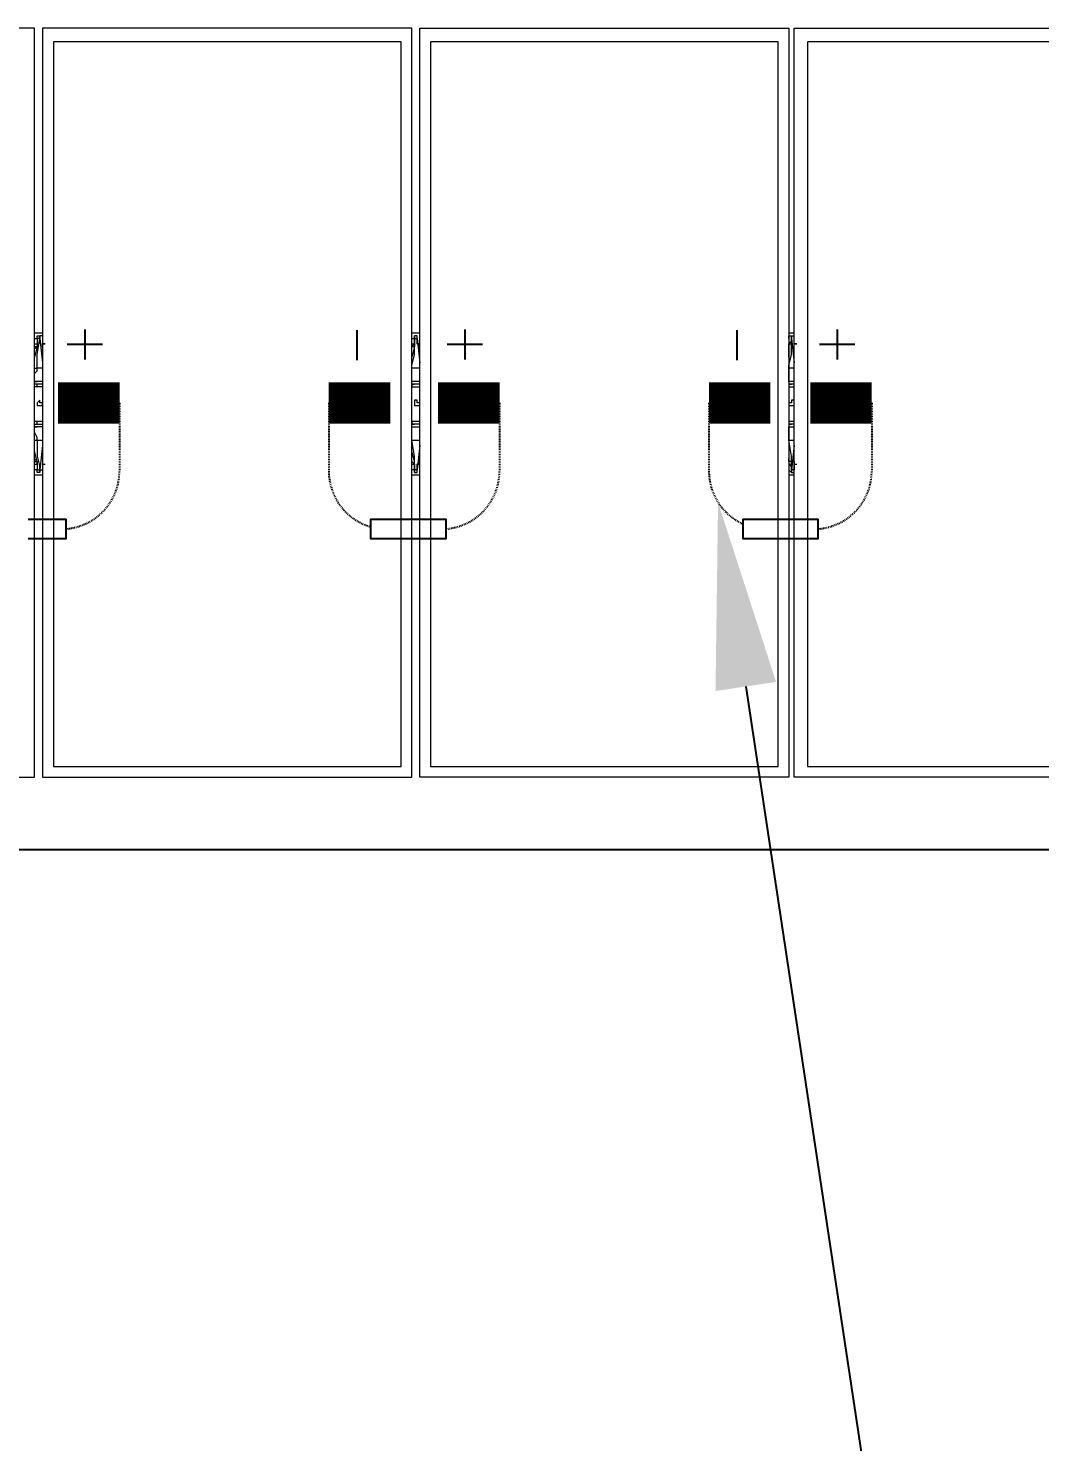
# Model space of a CAD drawing. Header units: feet. Extents: x -12372 to 90117, y -14865 to 4121.
# Drawn here: x 2487.4 to 2609.7, y 1240.3 to 1411.2 of the extents above; entities that cross this region are included whole.
import ezdxf
from ezdxf import colors
from ezdxf.entities.mleader import LeaderData, LeaderLine
from ezdxf.lldxf.tags import DXFTag
from ezdxf.math import Vec2, Vec3

# ---------------------------------------------------------------- set-up
doc = ezdxf.new("R2010")
doc.units = ezdxf.units.FT
doc.header["$MEASUREMENT"] = 0
doc.linetypes.add('HIDDEN', pattern=[0.375, 0.25, -0.125])
for name, color, linetype in [('E-DC HARNESS-NEG', 170, 'DC HARNESS CABLE'), ('E-HARN-COMP', 8, 'Continuous'), ('E-TRNK-CABL-NEG', 6, 'HIDDEN'), ('E-TRUNK-CABLE-POS', 6, 'HIDDEN'), ('G-ANNO-TEXT', 1, 'Continuous'), ('Polarity-Text', 7, 'Continuous')]:
    doc.layers.add(name, color=color, linetype=linetype)
doc.styles.add('NEI-A', font='arial.ttf')
doc.styles.get("Standard").update_dxf_attribs({"font": 'arial.ttf'})
tags = doc.linetypes.add('DC HARNESS CABLE', pattern='A,0.5,-0.2,["DH",Standard,S=0.1,R=0,X=-0.1,Y=-0.05],-0.2', length=0.9).pattern_tags.tags
tags[6] = DXFTag(74, 10)

# ---------------------------------------------------------------- blocks, each defined once
blk = doc.blocks.new('A$Cc93f9aa1')
at = {"lineweight": 5}
for points in [[(11.84618, 0), (12.07618, 0), (12.07618, 0.46665), (11.84618, 0.46665)], [(12.08118, 0), (12.31117, 0), (12.31117, 0.46665), (12.08118, 0.46665)], [(12.3045, 0.00667), (12.3045, 0.45831), (12.08784, 0.45831), (12.08784, 0.00667)], [(12.54616, 0), (12.31617, 0), (12.31617, 0.46665), (12.54616, 0.46665)], [(12.53949, 0.00667), (12.53949, 0.45831), (12.32283, 0.45831), (12.32283, 0.00667)], [(12.78115, 0.46665), (12.78115, 0), (12.54949, 0), (12.54949, 0.46665)], [(12.77281, 0.45831), (12.55782, 0.45831), (12.55782, 0.00667), (12.77281, 0.00667)], [(12.07951, 0.23499), (12.07784, 0.23332), (12.07784, 0.23166), (12.08118, 0.23166), (12.08118, 0.23332), (12.07951, 0.23332)], [(12.3145, 0.23499), (12.31283, 0.23499), (12.31283, 0.23166), (12.31617, 0.23166), (12.31617, 0.23332), (12.3145, 0.23332)], [(12.54782, 0.23499), (12.54782, 0.23332), (12.54616, 0.23332), (12.54616, 0.23166), (12.54782, 0.23166), (12.54949, 0.23166), (12.54949, 0.23332), (12.54949, 0.23499)]]:
    blk.add_lwpolyline(points, close=True, dxfattribs=at)
for points in [[(12.08118, 0.27666), (12.07618, 0.27666)], [(12.07618, 0.25499), (12.07784, 0.25499), (12.07784, 0.26332), (12.07951, 0.27332)], [(12.08118, 0.27499), (12.07951, 0.27499), (12.07951, 0.27332), (12.07784, 0.27332), (12.07784, 0.26999), (12.07784, 0.26832)], [(12.07951, 0.26999), (12.07951, 0.27332), (12.07951, 0.27499)], [(12.31617, 0.27666), (12.31117, 0.27666)], [(12.31283, 0.25499), (12.31117, 0.25499), (12.31117, 0.25666), (12.31283, 0.26332), (12.31283, 0.27332), (12.31283, 0.26999), (12.31117, 0.26832)], [(12.3145, 0.26999), (12.3145, 0.27332), (12.3145, 0.27499), (12.31283, 0.27499), (12.31283, 0.27332), (12.3145, 0.27332)], [(12.54949, 0.27666), (12.54616, 0.27666)], [(12.54782, 0.25499), (12.54616, 0.25499), (12.54616, 0.25666), (12.54782, 0.26332), (12.54782, 0.27332), (12.54782, 0.27499), (12.54782, 0.27332), (12.54782, 0.27166), (12.54616, 0.26999), (12.54616, 0.26832)], [(12.54782, 0.27499), (12.54949, 0.27499)], [(12.54949, 0.26999), (12.54949, 0.27332)], [(12.08118, 0.24666), (12.07784, 0.24666), (12.07618, 0.24666), (12.07618, 0.25166), (12.07784, 0.25332), (12.07784, 0.25499)], [(12.07618, 0.24666), (12.07784, 0.24666)], [(12.31283, 0.24666), (12.31117, 0.24666), (12.31117, 0.25499)], [(12.31617, 0.24666), (12.31117, 0.24666)], [(12.54782, 0.24666), (12.54616, 0.24666), (12.54616, 0.25499)], [(12.54949, 0.24666), (12.54616, 0.24666)], [(12.08118, 0.24499), (12.07784, 0.24499), (12.07618, 0.24499)], [(12.08118, 0.24332), (12.07784, 0.24332), (12.07618, 0.24332)], [(12.07784, 0.24332), (12.07784, 0.24499)], [(12.31617, 0.24499), (12.31117, 0.24499), (12.31283, 0.24499)], [(12.31117, 0.24499), (12.31117, 0.24332), (12.31617, 0.24332)], [(12.54949, 0.24499), (12.54616, 0.24499), (12.54782, 0.24499)], [(12.54616, 0.24499), (12.54616, 0.24332), (12.54949, 0.24332)], [(12.08118, 0.22166), (12.07784, 0.22166), (12.07618, 0.22166)], [(12.07784, 0.21999), (12.07784, 0.22166)], [(12.31617, 0.22166), (12.31117, 0.22166), (12.31117, 0.21999)], [(12.54949, 0.22166), (12.54616, 0.22166), (12.54616, 0.21999)], [(12.07618, 0.21999), (12.07784, 0.21999), (12.08118, 0.21999)], [(12.07784, 0.20999), (12.07784, 0.21166), (12.07618, 0.21499), (12.07618, 0.21832), (12.07784, 0.21832), (12.07618, 0.21832)], [(12.08118, 0.21832), (12.07784, 0.21832)], [(12.31617, 0.21999), (12.31117, 0.21999), (12.31283, 0.21999)], [(12.3145, 0.19166), (12.31283, 0.19166), (12.31283, 0.19999), (12.31117, 0.20999), (12.31117, 0.21832), (12.31283, 0.21832)], [(12.31117, 0.21832), (12.31617, 0.21832)], [(12.54949, 0.21999), (12.54616, 0.21999), (12.54782, 0.21999)], [(12.54782, 0.19166), (12.54782, 0.19999), (12.54616, 0.20999), (12.54616, 0.21832), (12.54782, 0.21832)], [(12.54616, 0.21832), (12.54949, 0.21832)], [(12.07618, 0.20999), (12.07784, 0.20999), (12.07784, 0.19999), (12.07951, 0.19333), (12.07951, 0.19166), (12.08118, 0.19166)], [(12.07784, 0.19666), (12.07784, 0.19499), (12.07784, 0.19166), (12.07951, 0.19166), (12.07951, 0.18999), (12.07951, 0.19166), (12.07951, 0.19499)], [(12.31117, 0.19666), (12.31283, 0.19499), (12.31283, 0.18999), (12.3145, 0.18999), (12.3145, 0.19166), (12.3145, 0.19499)], [(12.54616, 0.19666), (12.54616, 0.19499), (12.54782, 0.19333), (12.54782, 0.18999), (12.54949, 0.18999)], [(12.54949, 0.19499), (12.54949, 0.19166), (12.54782, 0.19166), (12.54782, 0.18999)], [(12.08118, 0.18833), (12.07618, 0.18833)], [(12.31617, 0.18833), (12.31117, 0.18833)], [(12.54949, 0.18833), (12.54616, 0.18833)]]:
    blk.add_lwpolyline(points, dxfattribs=at)
at = {"color": 8, "lineweight": 5, "true_color": 0x808080}
for points in [[(12.08118, 0.27666), (12.07618, 0.27666)], [(12.07618, 0.27332), (12.07784, 0.27332), (12.07784, 0.27499), (12.07951, 0.27499)], [(12.07951, 0.27332), (12.07951, 0.27332)], [(12.07951, 0.27332), (12.08118, 0.25832)], [(12.31617, 0.27666), (12.31117, 0.27666)], [(12.31117, 0.27332), (12.31283, 0.27332), (12.31283, 0.27499)], [(12.3145, 0.27332), (12.3145, 0.27332)], [(12.3145, 0.27332), (12.31617, 0.25832)], [(12.54949, 0.27666), (12.54616, 0.27666)], [(12.54616, 0.27332), (12.54616, 0.27499), (12.54782, 0.27499)], [(12.54782, 0.27332), (12.54949, 0.25832)], [(12.54949, 0.27332), (12.54949, 0.27332)], [(12.07618, 0.26999), (12.07784, 0.26999), (12.07784, 0.26832), (12.07618, 0.26166)], [(12.07618, 0.26832), (12.07784, 0.26832), (12.07618, 0.26666)], [(12.08118, 0.26832), (12.08118, 0.26999)], [(12.31117, 0.26999), (12.31283, 0.26999), (12.31283, 0.26832), (12.31117, 0.26166)], [(12.31117, 0.26666), (12.31117, 0.26832), (12.31283, 0.26832)], [(12.31617, 0.26832), (12.3145, 0.26999)], [(12.54616, 0.26166), (12.54616, 0.26999), (12.54782, 0.26999)], [(12.54616, 0.26666), (12.54616, 0.26832)], [(12.54949, 0.26832), (12.54949, 0.26999)], [(12.08118, 0.25499), (12.07784, 0.25499)], [(12.31617, 0.25499), (12.31117, 0.25499)], [(12.54949, 0.25499), (12.54616, 0.25499)], [(12.07618, 0.19499), (12.07784, 0.19499), (12.07784, 0.19666), (12.07618, 0.20333)], [(12.07784, 0.20999), (12.08118, 0.20999)], [(12.08118, 0.20666), (12.07951, 0.19166)], [(12.31117, 0.20999), (12.31617, 0.20999)], [(12.31117, 0.19499), (12.31283, 0.19499), (12.31283, 0.19666), (12.31117, 0.20333)], [(12.31617, 0.20666), (12.3145, 0.19166)], [(12.54616, 0.20999), (12.54949, 0.20999)], [(12.54616, 0.20333), (12.54616, 0.19499), (12.54782, 0.19499)], [(12.54949, 0.20666), (12.54782, 0.19166)], [(12.07618, 0.19666), (12.07784, 0.19666), (12.07618, 0.19833)], [(12.08118, 0.19666), (12.08118, 0.19499), (12.08284, 0.19499)], [(12.31117, 0.19666), (12.31117, 0.19833)], [(12.3145, 0.19499), (12.31617, 0.19666)], [(12.3145, 0.19499), (12.31617, 0.19499), (12.3145, 0.19499)], [(12.54782, 0.19666), (12.54616, 0.19666), (12.54616, 0.19833)], [(12.54949, 0.19666), (12.54949, 0.19499), (12.55116, 0.19499)], [(12.07951, 0.18999), (12.07784, 0.18999), (12.07784, 0.19166), (12.07618, 0.19166)], [(12.08118, 0.18833), (12.07618, 0.18833)], [(12.07951, 0.19166), (12.07951, 0.19166)], [(12.31283, 0.18999), (12.31283, 0.19166), (12.31117, 0.19166)], [(12.31617, 0.18833), (12.31117, 0.18833)], [(12.3145, 0.19166), (12.3145, 0.19166)], [(12.54782, 0.18999), (12.54616, 0.19166)], [(12.54949, 0.18833), (12.54616, 0.18833)], [(12.54949, 0.19166), (12.54949, 0.19166)]]:
    blk.add_lwpolyline(points, dxfattribs=at)
for points in [[(12.08284, 0.26999), (12.08118, 0.26999)], [(12.31617, 0.26999), (12.3145, 0.26999)], [(12.55116, 0.26999), (12.54949, 0.26999)]]:
    blk.add_lwpolyline(points, close=True, dxfattribs=at)

msp = doc.modelspace()

# ---------------------------------------------------------------- linework, layer by layer
at = {"layer": 'E-DC HARNESS-NEG', "ltscale": 0.5}
msp.add_lwpolyline([(2689.91, 1311.89), (2051.79, 1311.89), (2051.79, 1297.49)], dxfattribs=at)
at = {"layer": 'E-HARN-COMP', "const_width": 5}
for points in [[(2478.85, 1365.92), (2486.3, 1365.92)], [(2491.02, 1365.92), (2498.47, 1365.92)], [(2523.77, 1365.92), (2531.23, 1365.92)], [(2536.98, 1365.92), (2544.43, 1365.92)], [(2569.74, 1365.92), (2577.19, 1365.92)], [(2581.99, 1365.92), (2589.44, 1365.92)]]:
    msp.add_lwpolyline(points, dxfattribs=at)
at = {"layer": 'E-HARN-COMP'}
for points in [[(2487.43, 1349.51), (2492, 1349.51), (2492, 1351.83), (2487.43, 1351.83)], [(2533.4, 1351.83), (2528.83, 1351.83), (2528.83, 1349.51), (2533.4, 1349.51)], [(2533.4, 1349.51), (2537.96, 1349.51), (2537.96, 1351.83), (2533.4, 1351.83)], [(2578.41, 1351.83), (2573.84, 1351.83), (2573.84, 1349.51), (2578.41, 1349.51)], [(2578.41, 1349.51), (2582.97, 1349.51), (2582.97, 1351.83), (2578.41, 1351.83)]]:
    msp.add_lwpolyline(points, dxfattribs=at)
at = {"layer": 'E-TRNK-CABL-NEG', "ltscale": 0.1}
for points in [[(2523.77, 1365.92), (2523.77, 1357.68, 0.333388), (2528.83, 1350.94, 0.333388)], [(2569.74, 1365.92), (2569.74, 1357.68, 0.293541), (2573.84, 1351.29, 0.293541)]]:
    msp.add_lwpolyline(points, format="xyb", dxfattribs=at)
at = {"layer": 'E-TRUNK-CABLE-POS', "ltscale": 0.1}
for points in [[(2498.47, 1365.92), (2498.47, 1357.68, -0.391396), (2492, 1350.68, -0.391396)], [(2544.43, 1365.92), (2544.43, 1357.68, -0.391396), (2537.96, 1350.68, -0.391396)], [(2589.44, 1365.92), (2589.44, 1357.68, -0.391396), (2582.97, 1350.68, -0.391396)]]:
    msp.add_lwpolyline(points, format="xyb", dxfattribs=at)
at = {"layer": 'Polarity-Text'}
for p, q in [((2494.28, 1374.77), (2494.28, 1371.15)), ((2527.17, 1374.7), (2527.17, 1371.08)), ((2540.24, 1374.77), (2540.24, 1371.15)), ((2573.13, 1374.7), (2573.13, 1371.08)), ((2585.25, 1374.77), (2585.25, 1371.15)), ((2496.42, 1372.96), (2492.14, 1372.96)), ((2542.38, 1372.96), (2538.1, 1372.96)), ((2587.39, 1372.96), (2583.11, 1372.96))]:
    msp.add_line(p, q, dxfattribs=at)

# ---------------------------------------------------------------- block references
at = {"xscale": 194.04614304, "yscale": 194.04614304, "zscale": 194.04614304}
msp.add_blockref('A$Cc93f9aa1', (144.87, 1320.65), dxfattribs=at)

# ---------------------------------------------------------------- next in the draw order: leaders
at = {"layer": 'G-ANNO-TEXT'}
ml = msp.add_multileader_mtext('Standard', dxfattribs=at)
ml.set_content('(TYP.) (-) MODULE LEAD', color=256, style='NEI-A')
ml.set_leader_properties()
ml.build(insert=Vec2(0, 0))
ml.multileader.update_dxf_attribs({"dogleg_length": 0.36, "arrow_head_size": 22.51})
ctx = ml.context
ctx.base_point, ctx.char_height, ctx.arrow_head_size, ctx.landing_gap_size, ctx.plane_origin = Vec3(2650.1, 1133.81), 20, 22.51, 23.05, Vec3(9092.72, -4602.43)
notes = []
notes.append((ctx, [(0, (1, 1, 0), (2604, 1133.81), (1, 0), 46.1, [(1, [(2570.85, 1353.89)], 0, [])])]))
ctx.mtext.insert, ctx.mtext.width, ctx.mtext.flow_direction = Vec3(2673.15, 1146.75), 401.7571, 5
ctx.mtext.has_bg_fill, ctx.mtext.bg_color, ctx.mtext.bg_scale_factor, ctx.mtext.bg_transparency, ctx.mtext.use_window_bg_color = 1, -1073741824, 1.5, 0, 1
for ctx, leaders in notes:
    for number, flags, end, landing, length, lines in leaders:
        leader = LeaderData()
        leader.index, (leader.has_last_leader_line, leader.has_dogleg_vector, leader.attachment_direction) = number, flags
        leader.last_leader_point, leader.dogleg_vector, leader.dogleg_length = Vec3(end), Vec3(landing), length
        for number, points, colour, breaks in lines:
            line = LeaderLine()
            line.index, line.vertices, line.color, line.breaks = number, Vec3.list(points), colors.encode_raw_color(colour), breaks
            leader.lines.append(line)
        ctx.leaders.append(leader)

# ---------------------------------------------------------------- next in the draw order: leaders
ml = msp.add_multileader_mtext('Standard', dxfattribs=at)
ml.set_content('MOTOR GAP STRING JUMPER', color=256, style='NEI-A')
ml.set_leader_properties()
ml.build(insert=Vec2(0, 0))
ml.multileader.update_dxf_attribs({"dogleg_length": 0.36, "arrow_head_size": 22.51})
ctx = ml.context
ctx.base_point, ctx.char_height, ctx.arrow_head_size, ctx.landing_gap_size, ctx.plane_origin = Vec3(2297.77, 1088.3, -22.9), 20, 22.51, 23.05, Vec3(9865.23, -4327.04, -22.9)
notes = []
notes.append((ctx, [(0, (1, 1, 0), (2251.67, 1088.3, -22.9), (1, 0), 46.1, [(0, [(2049.14, 1386.3, -22.9)], 0, [])])]))
ctx.mtext.insert, ctx.mtext.width, ctx.mtext.flow_direction = Vec3(2320.82, 1098.47, -22.9), 406.5438, 5
ctx.mtext.has_bg_fill, ctx.mtext.bg_color, ctx.mtext.bg_scale_factor, ctx.mtext.bg_transparency, ctx.mtext.use_window_bg_color = 1, -1073741824, 1.5, 0, 1
for ctx, leaders in notes:
    for number, flags, end, landing, length, lines in leaders:
        leader = LeaderData()
        leader.index, (leader.has_last_leader_line, leader.has_dogleg_vector, leader.attachment_direction) = number, flags
        leader.last_leader_point, leader.dogleg_vector, leader.dogleg_length = Vec3(end), Vec3(landing), length
        for number, points, colour, breaks in lines:
            line = LeaderLine()
            line.index, line.vertices, line.color, line.breaks = number, Vec3.list(points), colors.encode_raw_color(colour), breaks
            leader.lines.append(line)
        ctx.leaders.append(leader)

doc.saveas('drawing.dxf')
